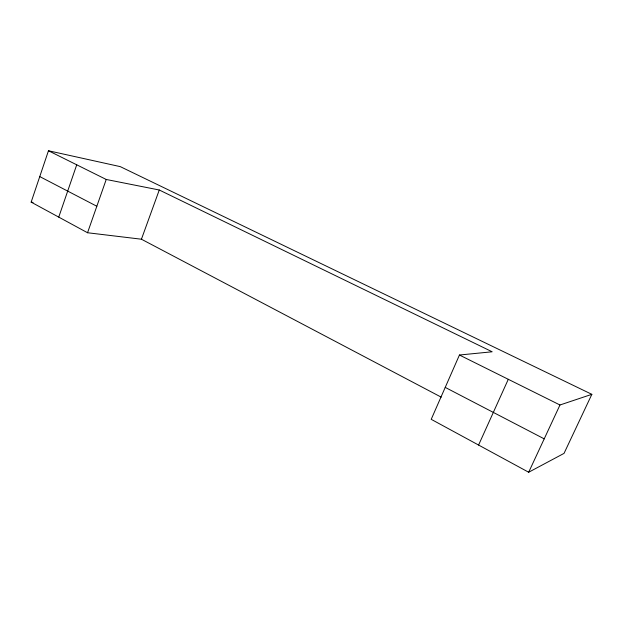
<?xml version="1.0" encoding="UTF-8"?>
<svg xmlns="http://www.w3.org/2000/svg" width="623" height="623" viewBox="0 0 623 623"><rect width="100%" height="100%" fill="white"/><g stroke="black" fill="none" stroke-linecap="round" stroke-linejoin="round"><path stroke-width="0.93" d="M441.201 397.147L141.429 239.216L87.539 232.745L31.15 202.132L48.462 150.758L120.262 166.629L591.85 394.328L564.033 453.38L528.678 472.242L431.209 419.326L459.439 355.017L492.178 351.785L159.27 189.999L106.229 179.471L48.462 150.758M58.749 217.116L76.73 164.807M87.539 232.745L106.229 179.471M141.429 239.216L159.27 189.999M478.589 445.048L508.29 379.298M528.678 472.242L559.968 404.989L591.85 394.328M31.15 202.132L33.066 202.42M459.439 355.017L559.968 404.989M39.763 176.582L96.83 206.252M445.227 387.397L544.214 438.857"/></g></svg>
